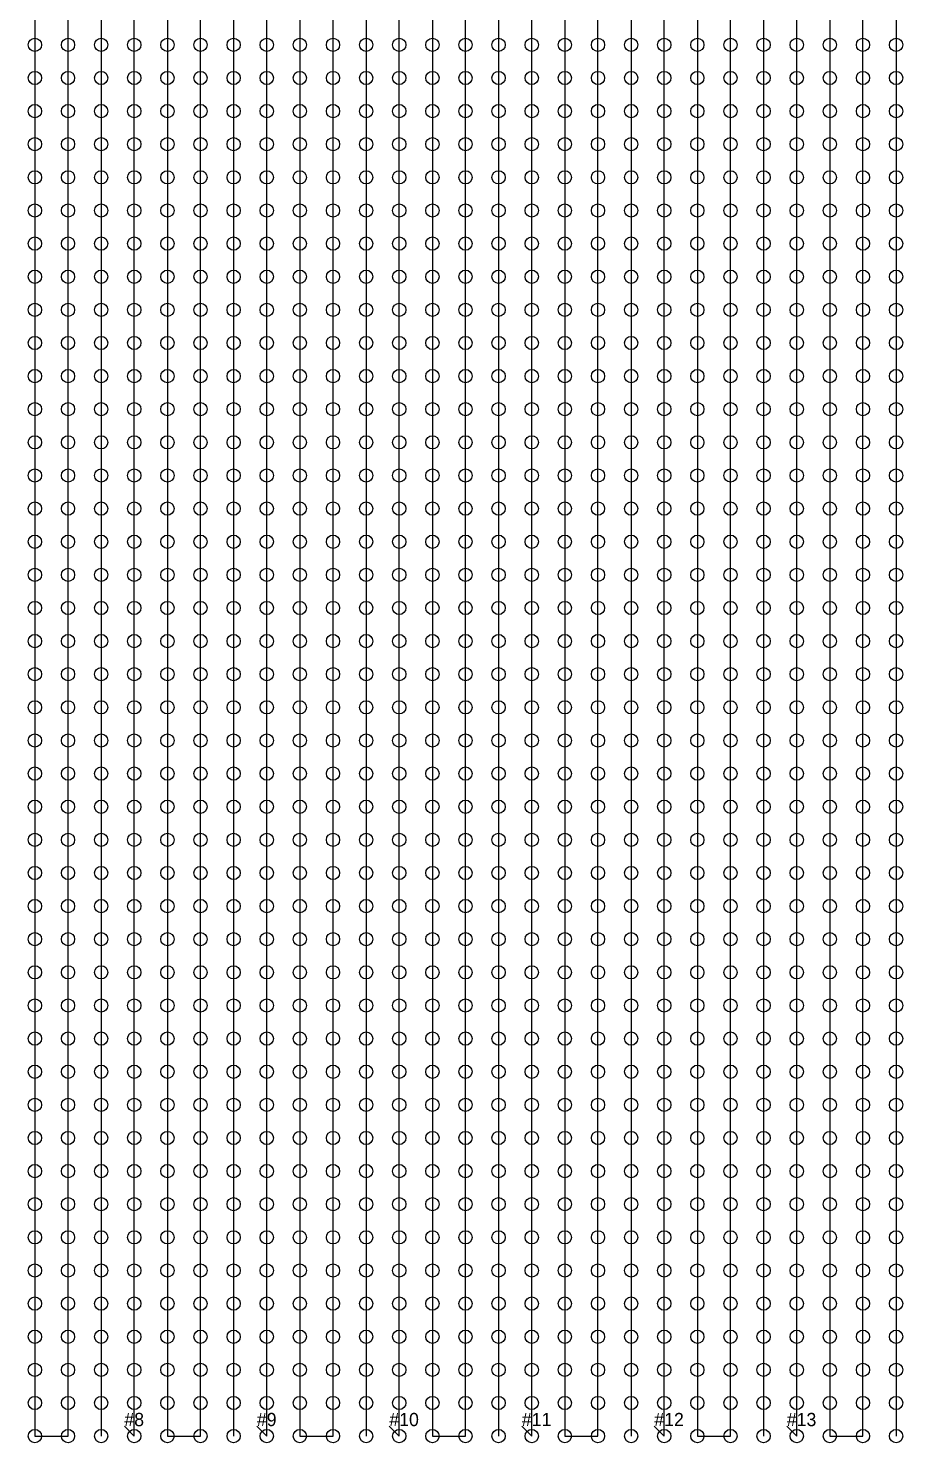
# Model space of a CAD drawing. Extents: x 974 to 1025, y 916 to 1085.
# Drawn here: x 998.8 to 1025.2, y 915.8 to 958.5 of the extents above; entities that cross this region are included whole.
import ezdxf

# ---------------------------------------------------------------- set-up
doc = ezdxf.new("R2010")
doc.units = 0
doc.layers.get('0').update_dxf_attribs({"color": 22, "linetype": 'CONTINUOUS'})

msp = doc.modelspace()

# ---------------------------------------------------------------- linework, layer by layer
for p, q in [((999, 959), (999, 958)), ((1000, 958), (1000, 959)), ((1001, 959), (1001, 958)), ((1002, 958), (1002, 959)), ((1003, 959), (1003, 958)), ((1004, 958), (1004, 959)), ((1005, 959), (1005, 958)), ((1006, 958), (1006, 959)), ((1007, 959), (1007, 958)), ((1008, 958), (1008, 959)), ((1009, 959), (1009, 958)), ((1010, 958), (1010, 959)), ((1011, 959), (1011, 958)), ((1012, 958), (1012, 959)), ((1013, 959), (1013, 958)), ((1014, 958), (1014, 959)), ((1015, 959), (1015, 958)), ((1016, 958), (1016, 959)), ((1017, 959), (1017, 958)), ((1018, 958), (1018, 959)), ((1019, 959), (1019, 958)), ((1020, 958), (1020, 959)), ((1021, 959), (1021, 958)), ((1022, 958), (1022, 959)), ((1023, 959), (1023, 958)), ((1024, 958), (1024, 959)), ((1025, 959), (1025, 958)), ((999, 958), (999, 957)), ((1000, 957), (1000, 958)), ((1001, 958), (1001, 957)), ((1002, 957), (1002, 958)), ((1003, 958), (1003, 957)), ((1004, 957), (1004, 958)), ((1005, 958), (1005, 957)), ((1006, 957), (1006, 958)), ((1007, 958), (1007, 957)), ((1008, 957), (1008, 958)), ((1009, 958), (1009, 957)), ((1010, 957), (1010, 958)), ((1011, 958), (1011, 957)), ((1012, 957), (1012, 958)), ((1013, 958), (1013, 957)), ((1014, 957), (1014, 958)), ((1015, 958), (1015, 957)), ((1016, 957), (1016, 958)), ((1017, 958), (1017, 957)), ((1018, 957), (1018, 958)), ((1019, 958), (1019, 957)), ((1020, 957), (1020, 958)), ((1021, 958), (1021, 957)), ((1022, 957), (1022, 958)), ((1023, 958), (1023, 957)), ((1024, 957), (1024, 958)), ((1025, 958), (1025, 957)), ((999, 957), (999, 956)), ((1000, 956), (1000, 957)), ((1001, 957), (1001, 956)), ((1002, 956), (1002, 957)), ((1003, 957), (1003, 956)), ((1004, 956), (1004, 957)), ((1005, 957), (1005, 956)), ((1006, 956), (1006, 957)), ((1007, 957), (1007, 956)), ((1008, 956), (1008, 957)), ((1009, 957), (1009, 956)), ((1010, 956), (1010, 957)), ((1011, 957), (1011, 956)), ((1012, 956), (1012, 957)), ((1013, 957), (1013, 956)), ((1014, 956), (1014, 957)), ((1015, 957), (1015, 956)), ((1016, 956), (1016, 957)), ((1017, 957), (1017, 956)), ((1018, 956), (1018, 957)), ((1019, 957), (1019, 956)), ((1020, 956), (1020, 957)), ((1021, 957), (1021, 956)), ((1022, 956), (1022, 957)), ((1023, 957), (1023, 956)), ((1024, 956), (1024, 957)), ((1025, 957), (1025, 956)), ((999, 956), (999, 955)), ((1000, 955), (1000, 956)), ((1001, 956), (1001, 955)), ((1002, 955), (1002, 956)), ((1003, 956), (1003, 955)), ((1004, 955), (1004, 956)), ((1005, 956), (1005, 955)), ((1006, 955), (1006, 956)), ((1007, 956), (1007, 955)), ((1008, 955), (1008, 956)), ((1009, 956), (1009, 955)), ((1010, 955), (1010, 956)), ((1011, 956), (1011, 955)), ((1012, 955), (1012, 956)), ((1013, 956), (1013, 955)), ((1014, 955), (1014, 956)), ((1015, 956), (1015, 955)), ((1016, 955), (1016, 956)), ((1017, 956), (1017, 955)), ((1018, 955), (1018, 956)), ((1019, 956), (1019, 955)), ((1020, 955), (1020, 956)), ((1021, 956), (1021, 955)), ((1022, 955), (1022, 956)), ((1023, 956), (1023, 955)), ((1024, 955), (1024, 956)), ((1025, 956), (1025, 955)), ((999, 955), (999, 954)), ((1000, 954), (1000, 955)), ((1001, 955), (1001, 954)), ((1002, 954), (1002, 955)), ((1003, 955), (1003, 954)), ((1004, 954), (1004, 955)), ((1005, 955), (1005, 954)), ((1006, 954), (1006, 955)), ((1007, 955), (1007, 954)), ((1008, 954), (1008, 955)), ((1009, 955), (1009, 954)), ((1010, 954), (1010, 955)), ((1011, 955), (1011, 954)), ((1012, 954), (1012, 955)), ((1013, 955), (1013, 954)), ((1014, 954), (1014, 955)), ((1015, 955), (1015, 954)), ((1016, 954), (1016, 955)), ((1017, 955), (1017, 954)), ((1018, 954), (1018, 955)), ((1019, 955), (1019, 954)), ((1020, 954), (1020, 955)), ((1021, 955), (1021, 954)), ((1022, 954), (1022, 955)), ((1023, 955), (1023, 954)), ((1024, 954), (1024, 955)), ((1025, 955), (1025, 954)), ((999, 954), (999, 953)), ((1000, 953), (1000, 954)), ((1001, 954), (1001, 953)), ((1002, 953), (1002, 954)), ((1003, 954), (1003, 953)), ((1004, 953), (1004, 954)), ((1005, 954), (1005, 953)), ((1006, 953), (1006, 954)), ((1007, 954), (1007, 953)), ((1008, 953), (1008, 954)), ((1009, 954), (1009, 953)), ((1010, 953), (1010, 954)), ((1011, 954), (1011, 953)), ((1012, 953), (1012, 954)), ((1013, 954), (1013, 953)), ((1014, 953), (1014, 954)), ((1015, 954), (1015, 953)), ((1016, 953), (1016, 954)), ((1017, 954), (1017, 953)), ((1018, 953), (1018, 954)), ((1019, 954), (1019, 953)), ((1020, 953), (1020, 954)), ((1021, 954), (1021, 953)), ((1022, 953), (1022, 954)), ((1023, 954), (1023, 953)), ((1024, 953), (1024, 954)), ((1025, 954), (1025, 953)), ((999, 953), (999, 952)), ((1000, 952), (1000, 953)), ((1001, 953), (1001, 952)), ((1002, 952), (1002, 953)), ((1003, 953), (1003, 952)), ((1004, 952), (1004, 953)), ((1005, 953), (1005, 952)), ((1006, 952), (1006, 953)), ((1007, 953), (1007, 952)), ((1008, 952), (1008, 953)), ((1009, 953), (1009, 952)), ((1010, 952), (1010, 953)), ((1011, 953), (1011, 952)), ((1012, 952), (1012, 953)), ((1013, 953), (1013, 952)), ((1014, 952), (1014, 953)), ((1015, 953), (1015, 952)), ((1016, 952), (1016, 953)), ((1017, 953), (1017, 952)), ((1018, 952), (1018, 953)), ((1019, 953), (1019, 952)), ((1020, 952), (1020, 953)), ((1021, 953), (1021, 952)), ((1022, 952), (1022, 953)), ((1023, 953), (1023, 952)), ((1024, 952), (1024, 953)), ((1025, 953), (1025, 952)), ((999, 952), (999, 951)), ((1000, 951), (1000, 952)), ((1001, 952), (1001, 951)), ((1002, 951), (1002, 952)), ((1003, 952), (1003, 951)), ((1004, 951), (1004, 952)), ((1005, 952), (1005, 951)), ((1006, 951), (1006, 952)), ((1007, 952), (1007, 951)), ((1008, 951), (1008, 952)), ((1009, 952), (1009, 951)), ((1010, 951), (1010, 952)), ((1011, 952), (1011, 951)), ((1012, 951), (1012, 952)), ((1013, 952), (1013, 951)), ((1014, 951), (1014, 952)), ((1015, 952), (1015, 951)), ((1016, 951), (1016, 952)), ((1017, 952), (1017, 951)), ((1018, 951), (1018, 952)), ((1019, 952), (1019, 951)), ((1020, 951), (1020, 952)), ((1021, 952), (1021, 951)), ((1022, 951), (1022, 952)), ((1023, 952), (1023, 951)), ((1024, 951), (1024, 952)), ((1025, 952), (1025, 951)), ((999, 951), (999, 950)), ((1000, 950), (1000, 951)), ((1001, 951), (1001, 950)), ((1002, 950), (1002, 951)), ((1003, 951), (1003, 950)), ((1004, 950), (1004, 951)), ((1005, 951), (1005, 950)), ((1006, 950), (1006, 951)), ((1007, 951), (1007, 950)), ((1008, 950), (1008, 951)), ((1009, 951), (1009, 950)), ((1010, 950), (1010, 951)), ((1011, 951), (1011, 950)), ((1012, 950), (1012, 951)), ((1013, 951), (1013, 950)), ((1014, 950), (1014, 951)), ((1015, 951), (1015, 950)), ((1016, 950), (1016, 951)), ((1017, 951), (1017, 950)), ((1018, 950), (1018, 951)), ((1019, 951), (1019, 950)), ((1020, 950), (1020, 951)), ((1021, 951), (1021, 950)), ((1022, 950), (1022, 951)), ((1023, 951), (1023, 950)), ((1024, 950), (1024, 951)), ((1025, 951), (1025, 950)), ((999, 950), (999, 949)), ((1000, 949), (1000, 950)), ((1001, 950), (1001, 949)), ((1002, 949), (1002, 950)), ((1003, 950), (1003, 949)), ((1004, 949), (1004, 950)), ((1005, 950), (1005, 949)), ((1006, 949), (1006, 950)), ((1007, 950), (1007, 949)), ((1008, 949), (1008, 950)), ((1009, 950), (1009, 949)), ((1010, 949), (1010, 950)), ((1011, 950), (1011, 949)), ((1012, 949), (1012, 950)), ((1013, 950), (1013, 949)), ((1014, 949), (1014, 950)), ((1015, 950), (1015, 949)), ((1016, 949), (1016, 950)), ((1017, 950), (1017, 949)), ((1018, 949), (1018, 950)), ((1019, 950), (1019, 949)), ((1020, 949), (1020, 950)), ((1021, 950), (1021, 949)), ((1022, 949), (1022, 950)), ((1023, 950), (1023, 949)), ((1024, 949), (1024, 950)), ((1025, 950), (1025, 949)), ((999, 949), (999, 948)), ((1000, 948), (1000, 949)), ((1001, 949), (1001, 948)), ((1002, 948), (1002, 949)), ((1003, 949), (1003, 948)), ((1004, 948), (1004, 949)), ((1005, 949), (1005, 948)), ((1006, 948), (1006, 949)), ((1007, 949), (1007, 948)), ((1008, 948), (1008, 949)), ((1009, 949), (1009, 948)), ((1010, 948), (1010, 949)), ((1011, 949), (1011, 948)), ((1012, 948), (1012, 949)), ((1013, 949), (1013, 948)), ((1014, 948), (1014, 949)), ((1015, 949), (1015, 948)), ((1016, 948), (1016, 949)), ((1017, 949), (1017, 948)), ((1018, 948), (1018, 949)), ((1019, 949), (1019, 948)), ((1020, 948), (1020, 949)), ((1021, 949), (1021, 948)), ((1022, 948), (1022, 949)), ((1023, 949), (1023, 948)), ((1024, 948), (1024, 949)), ((1025, 949), (1025, 948)), ((999, 948), (999, 947)), ((1000, 947), (1000, 948)), ((1001, 948), (1001, 947)), ((1002, 947), (1002, 948)), ((1003, 948), (1003, 947)), ((1004, 947), (1004, 948)), ((1005, 948), (1005, 947)), ((1006, 947), (1006, 948)), ((1007, 948), (1007, 947)), ((1008, 947), (1008, 948)), ((1009, 948), (1009, 947)), ((1010, 947), (1010, 948)), ((1011, 948), (1011, 947)), ((1012, 947), (1012, 948)), ((1013, 948), (1013, 947)), ((1014, 947), (1014, 948)), ((1015, 948), (1015, 947)), ((1016, 947), (1016, 948)), ((1017, 948), (1017, 947)), ((1018, 947), (1018, 948)), ((1019, 948), (1019, 947)), ((1020, 947), (1020, 948)), ((1021, 948), (1021, 947)), ((1022, 947), (1022, 948)), ((1023, 948), (1023, 947)), ((1024, 947), (1024, 948)), ((1025, 948), (1025, 947)), ((999, 947), (999, 946)), ((1000, 946), (1000, 947)), ((1001, 947), (1001, 946)), ((1002, 946), (1002, 947)), ((1003, 947), (1003, 946)), ((1004, 946), (1004, 947)), ((1005, 947), (1005, 946)), ((1006, 946), (1006, 947)), ((1007, 947), (1007, 946)), ((1008, 946), (1008, 947)), ((1009, 947), (1009, 946)), ((1010, 946), (1010, 947)), ((1011, 947), (1011, 946)), ((1012, 946), (1012, 947)), ((1013, 947), (1013, 946)), ((1014, 946), (1014, 947)), ((1015, 947), (1015, 946)), ((1016, 946), (1016, 947)), ((1017, 947), (1017, 946)), ((1018, 946), (1018, 947)), ((1019, 947), (1019, 946)), ((1020, 946), (1020, 947)), ((1021, 947), (1021, 946)), ((1022, 946), (1022, 947)), ((1023, 947), (1023, 946)), ((1024, 946), (1024, 947)), ((1025, 947), (1025, 946)), ((999, 946), (999, 945)), ((1000, 945), (1000, 946)), ((1001, 946), (1001, 945)), ((1002, 945), (1002, 946)), ((1003, 946), (1003, 945)), ((1004, 945), (1004, 946)), ((1005, 946), (1005, 945)), ((1006, 945), (1006, 946)), ((1007, 946), (1007, 945)), ((1008, 945), (1008, 946)), ((1009, 946), (1009, 945)), ((1010, 945), (1010, 946)), ((1011, 946), (1011, 945)), ((1012, 945), (1012, 946)), ((1013, 946), (1013, 945)), ((1014, 945), (1014, 946)), ((1015, 946), (1015, 945)), ((1016, 945), (1016, 946)), ((1017, 946), (1017, 945)), ((1018, 945), (1018, 946)), ((1019, 946), (1019, 945)), ((1020, 945), (1020, 946)), ((1021, 946), (1021, 945)), ((1022, 945), (1022, 946)), ((1023, 946), (1023, 945)), ((1024, 945), (1024, 946)), ((1025, 946), (1025, 945)), ((999, 945), (999, 944)), ((1000, 944), (1000, 945)), ((1001, 945), (1001, 944)), ((1002, 944), (1002, 945)), ((1003, 945), (1003, 944)), ((1004, 944), (1004, 945)), ((1005, 945), (1005, 944)), ((1006, 944), (1006, 945)), ((1007, 945), (1007, 944)), ((1008, 944), (1008, 945)), ((1009, 945), (1009, 944)), ((1010, 944), (1010, 945)), ((1011, 945), (1011, 944)), ((1012, 944), (1012, 945)), ((1013, 945), (1013, 944)), ((1014, 944), (1014, 945)), ((1015, 945), (1015, 944)), ((1016, 944), (1016, 945)), ((1017, 945), (1017, 944)), ((1018, 944), (1018, 945)), ((1019, 945), (1019, 944)), ((1020, 944), (1020, 945)), ((1021, 945), (1021, 944)), ((1022, 944), (1022, 945)), ((1023, 945), (1023, 944)), ((1024, 944), (1024, 945)), ((1025, 945), (1025, 944)), ((999, 944), (999, 943)), ((1000, 943), (1000, 944)), ((1001, 944), (1001, 943)), ((1002, 943), (1002, 944)), ((1003, 944), (1003, 943)), ((1004, 943), (1004, 944)), ((1005, 944), (1005, 943)), ((1006, 943), (1006, 944)), ((1007, 944), (1007, 943)), ((1008, 943), (1008, 944)), ((1009, 944), (1009, 943)), ((1010, 943), (1010, 944)), ((1011, 944), (1011, 943)), ((1012, 943), (1012, 944)), ((1013, 944), (1013, 943)), ((1014, 943), (1014, 944)), ((1015, 944), (1015, 943)), ((1016, 943), (1016, 944)), ((1017, 944), (1017, 943)), ((1018, 943), (1018, 944)), ((1019, 944), (1019, 943)), ((1020, 943), (1020, 944)), ((1021, 944), (1021, 943)), ((1022, 943), (1022, 944)), ((1023, 944), (1023, 943)), ((1024, 943), (1024, 944)), ((1025, 944), (1025, 943)), ((999, 943), (999, 942)), ((1000, 942), (1000, 943)), ((1001, 943), (1001, 942)), ((1002, 942), (1002, 943)), ((1003, 943), (1003, 942)), ((1004, 942), (1004, 943)), ((1005, 943), (1005, 942)), ((1006, 942), (1006, 943)), ((1007, 943), (1007, 942)), ((1008, 942), (1008, 943)), ((1009, 943), (1009, 942)), ((1010, 942), (1010, 943)), ((1011, 943), (1011, 942)), ((1012, 942), (1012, 943)), ((1013, 943), (1013, 942)), ((1014, 942), (1014, 943)), ((1015, 943), (1015, 942)), ((1016, 942), (1016, 943)), ((1017, 943), (1017, 942)), ((1018, 942), (1018, 943)), ((1019, 943), (1019, 942)), ((1020, 942), (1020, 943)), ((1021, 943), (1021, 942)), ((1022, 942), (1022, 943)), ((1023, 943), (1023, 942)), ((1024, 942), (1024, 943)), ((1025, 943), (1025, 942)), ((999, 942), (999, 941)), ((1000, 941), (1000, 942)), ((1001, 942), (1001, 941)), ((1002, 941), (1002, 942)), ((1003, 942), (1003, 941)), ((1004, 941), (1004, 942)), ((1005, 942), (1005, 941)), ((1006, 941), (1006, 942)), ((1007, 942), (1007, 941)), ((1008, 941), (1008, 942)), ((1009, 942), (1009, 941)), ((1010, 941), (1010, 942)), ((1011, 942), (1011, 941)), ((1012, 941), (1012, 942)), ((1013, 942), (1013, 941)), ((1014, 941), (1014, 942)), ((1015, 942), (1015, 941)), ((1016, 941), (1016, 942)), ((1017, 942), (1017, 941)), ((1018, 941), (1018, 942)), ((1019, 942), (1019, 941)), ((1020, 941), (1020, 942)), ((1021, 942), (1021, 941)), ((1022, 941), (1022, 942)), ((1023, 942), (1023, 941)), ((1024, 941), (1024, 942)), ((1025, 942), (1025, 941)), ((999, 941), (999, 940)), ((1000, 940), (1000, 941)), ((1001, 941), (1001, 940)), ((1002, 940), (1002, 941)), ((1003, 941), (1003, 940)), ((1004, 940), (1004, 941)), ((1005, 941), (1005, 940)), ((1006, 940), (1006, 941)), ((1007, 941), (1007, 940)), ((1008, 940), (1008, 941)), ((1009, 941), (1009, 940)), ((1010, 940), (1010, 941)), ((1011, 941), (1011, 940)), ((1012, 940), (1012, 941)), ((1013, 941), (1013, 940)), ((1014, 940), (1014, 941)), ((1015, 941), (1015, 940)), ((1016, 940), (1016, 941)), ((1017, 941), (1017, 940)), ((1018, 940), (1018, 941)), ((1019, 941), (1019, 940)), ((1020, 940), (1020, 941)), ((1021, 941), (1021, 940)), ((1022, 940), (1022, 941)), ((1023, 941), (1023, 940)), ((1024, 940), (1024, 941)), ((1025, 941), (1025, 940)), ((999, 940), (999, 939)), ((1000, 939), (1000, 940)), ((1001, 940), (1001, 939)), ((1002, 939), (1002, 940)), ((1003, 940), (1003, 939)), ((1004, 939), (1004, 940)), ((1005, 940), (1005, 939)), ((1006, 939), (1006, 940)), ((1007, 940), (1007, 939)), ((1008, 939), (1008, 940)), ((1009, 940), (1009, 939)), ((1010, 939), (1010, 940)), ((1011, 940), (1011, 939)), ((1012, 939), (1012, 940)), ((1013, 940), (1013, 939)), ((1014, 939), (1014, 940)), ((1015, 940), (1015, 939)), ((1016, 939), (1016, 940)), ((1017, 940), (1017, 939)), ((1018, 939), (1018, 940)), ((1019, 940), (1019, 939)), ((1020, 939), (1020, 940)), ((1021, 940), (1021, 939)), ((1022, 939), (1022, 940)), ((1023, 940), (1023, 939)), ((1024, 939), (1024, 940)), ((1025, 940), (1025, 939)), ((999, 939), (999, 938)), ((1000, 938), (1000, 939)), ((1001, 939), (1001, 938)), ((1002, 938), (1002, 939)), ((1003, 939), (1003, 938)), ((1004, 938), (1004, 939)), ((1005, 939), (1005, 938)), ((1006, 938), (1006, 939)), ((1007, 939), (1007, 938)), ((1008, 938), (1008, 939)), ((1009, 939), (1009, 938)), ((1010, 938), (1010, 939)), ((1011, 939), (1011, 938)), ((1012, 938), (1012, 939)), ((1013, 939), (1013, 938)), ((1014, 938), (1014, 939)), ((1015, 939), (1015, 938)), ((1016, 938), (1016, 939)), ((1017, 939), (1017, 938)), ((1018, 938), (1018, 939)), ((1019, 939), (1019, 938)), ((1020, 938), (1020, 939)), ((1021, 939), (1021, 938)), ((1022, 938), (1022, 939)), ((1023, 939), (1023, 938)), ((1024, 938), (1024, 939)), ((1025, 939), (1025, 938)), ((999, 938), (999, 937)), ((1000, 937), (1000, 938)), ((1001, 938), (1001, 937)), ((1002, 937), (1002, 938)), ((1003, 938), (1003, 937)), ((1004, 937), (1004, 938)), ((1005, 938), (1005, 937)), ((1006, 937), (1006, 938)), ((1007, 938), (1007, 937)), ((1008, 937), (1008, 938)), ((1009, 938), (1009, 937)), ((1010, 937), (1010, 938)), ((1011, 938), (1011, 937)), ((1012, 937), (1012, 938)), ((1013, 938), (1013, 937)), ((1014, 937), (1014, 938)), ((1015, 938), (1015, 937)), ((1016, 937), (1016, 938)), ((1017, 938), (1017, 937)), ((1018, 937), (1018, 938)), ((1019, 938), (1019, 937)), ((1020, 937), (1020, 938)), ((1021, 938), (1021, 937)), ((1022, 937), (1022, 938)), ((1023, 938), (1023, 937)), ((1024, 937), (1024, 938)), ((1025, 938), (1025, 937)), ((999, 937), (999, 936)), ((1000, 936), (1000, 937)), ((1001, 937), (1001, 936)), ((1002, 936), (1002, 937)), ((1003, 937), (1003, 936)), ((1004, 936), (1004, 937)), ((1005, 937), (1005, 936)), ((1006, 936), (1006, 937)), ((1007, 937), (1007, 936)), ((1008, 936), (1008, 937)), ((1009, 937), (1009, 936)), ((1010, 936), (1010, 937)), ((1011, 937), (1011, 936)), ((1012, 936), (1012, 937)), ((1013, 937), (1013, 936)), ((1014, 936), (1014, 937)), ((1015, 937), (1015, 936)), ((1016, 936), (1016, 937)), ((1017, 937), (1017, 936)), ((1018, 936), (1018, 937)), ((1019, 937), (1019, 936)), ((1020, 936), (1020, 937)), ((1021, 937), (1021, 936)), ((1022, 936), (1022, 937)), ((1023, 937), (1023, 936)), ((1024, 936), (1024, 937)), ((1025, 937), (1025, 936)), ((999, 936), (999, 935)), ((1000, 935), (1000, 936)), ((1001, 936), (1001, 935)), ((1002, 935), (1002, 936)), ((1003, 936), (1003, 935)), ((1004, 935), (1004, 936)), ((1005, 936), (1005, 935)), ((1006, 935), (1006, 936)), ((1007, 936), (1007, 935)), ((1008, 935), (1008, 936)), ((1009, 936), (1009, 935)), ((1010, 935), (1010, 936)), ((1011, 936), (1011, 935)), ((1012, 935), (1012, 936)), ((1013, 936), (1013, 935)), ((1014, 935), (1014, 936)), ((1015, 936), (1015, 935)), ((1016, 935), (1016, 936)), ((1017, 936), (1017, 935)), ((1018, 935), (1018, 936)), ((1019, 936), (1019, 935)), ((1020, 935), (1020, 936)), ((1021, 936), (1021, 935)), ((1022, 935), (1022, 936)), ((1023, 936), (1023, 935)), ((1024, 935), (1024, 936)), ((1025, 936), (1025, 935)), ((999, 935), (999, 934)), ((1000, 934), (1000, 935)), ((1001, 935), (1001, 934)), ((1002, 934), (1002, 935)), ((1003, 935), (1003, 934)), ((1004, 934), (1004, 935)), ((1005, 935), (1005, 934)), ((1006, 934), (1006, 935)), ((1007, 935), (1007, 934)), ((1008, 934), (1008, 935)), ((1009, 935), (1009, 934)), ((1010, 934), (1010, 935)), ((1011, 935), (1011, 934)), ((1012, 934), (1012, 935)), ((1013, 935), (1013, 934)), ((1014, 934), (1014, 935)), ((1015, 935), (1015, 934)), ((1016, 934), (1016, 935)), ((1017, 935), (1017, 934)), ((1018, 934), (1018, 935)), ((1019, 935), (1019, 934)), ((1020, 934), (1020, 935)), ((1021, 935), (1021, 934)), ((1022, 934), (1022, 935)), ((1023, 935), (1023, 934)), ((1024, 934), (1024, 935)), ((1025, 935), (1025, 934)), ((999, 934), (999, 933)), ((1000, 933), (1000, 934)), ((1001, 934), (1001, 933)), ((1002, 933), (1002, 934)), ((1003, 934), (1003, 933)), ((1004, 933), (1004, 934)), ((1005, 934), (1005, 933)), ((1006, 933), (1006, 934)), ((1007, 934), (1007, 933)), ((1008, 933), (1008, 934)), ((1009, 934), (1009, 933)), ((1010, 933), (1010, 934)), ((1011, 934), (1011, 933)), ((1012, 933), (1012, 934)), ((1013, 934), (1013, 933)), ((1014, 933), (1014, 934)), ((1015, 934), (1015, 933)), ((1016, 933), (1016, 934)), ((1017, 934), (1017, 933)), ((1018, 933), (1018, 934)), ((1019, 934), (1019, 933)), ((1020, 933), (1020, 934)), ((1021, 934), (1021, 933)), ((1022, 933), (1022, 934)), ((1023, 934), (1023, 933)), ((1024, 933), (1024, 934)), ((1025, 934), (1025, 933)), ((999, 933), (999, 932)), ((1000, 932), (1000, 933)), ((1001, 933), (1001, 932)), ((1002, 932), (1002, 933)), ((1003, 933), (1003, 932)), ((1004, 932), (1004, 933)), ((1005, 933), (1005, 932)), ((1006, 932), (1006, 933)), ((1007, 933), (1007, 932)), ((1008, 932), (1008, 933)), ((1009, 933), (1009, 932)), ((1010, 932), (1010, 933)), ((1011, 933), (1011, 932)), ((1012, 932), (1012, 933)), ((1013, 933), (1013, 932)), ((1014, 932), (1014, 933)), ((1015, 933), (1015, 932)), ((1016, 932), (1016, 933)), ((1017, 933), (1017, 932)), ((1018, 932), (1018, 933)), ((1019, 933), (1019, 932)), ((1020, 932), (1020, 933)), ((1021, 933), (1021, 932)), ((1022, 932), (1022, 933)), ((1023, 933), (1023, 932)), ((1024, 932), (1024, 933)), ((1025, 933), (1025, 932)), ((999, 932), (999, 931)), ((1000, 931), (1000, 932)), ((1001, 932), (1001, 931)), ((1002, 931), (1002, 932)), ((1003, 932), (1003, 931)), ((1004, 931), (1004, 932)), ((1005, 932), (1005, 931)), ((1006, 931), (1006, 932)), ((1007, 932), (1007, 931)), ((1008, 931), (1008, 932)), ((1009, 932), (1009, 931)), ((1010, 931), (1010, 932)), ((1011, 932), (1011, 931)), ((1012, 931), (1012, 932)), ((1013, 932), (1013, 931)), ((1014, 931), (1014, 932)), ((1015, 932), (1015, 931)), ((1016, 931), (1016, 932)), ((1017, 932), (1017, 931)), ((1018, 931), (1018, 932)), ((1019, 932), (1019, 931)), ((1020, 931), (1020, 932)), ((1021, 932), (1021, 931)), ((1022, 931), (1022, 932)), ((1023, 932), (1023, 931)), ((1024, 931), (1024, 932)), ((1025, 932), (1025, 931)), ((999, 931), (999, 930)), ((1000, 930), (1000, 931)), ((1001, 931), (1001, 930)), ((1002, 930), (1002, 931)), ((1003, 931), (1003, 930)), ((1004, 930), (1004, 931)), ((1005, 931), (1005, 930)), ((1006, 930), (1006, 931)), ((1007, 931), (1007, 930)), ((1008, 930), (1008, 931)), ((1009, 931), (1009, 930)), ((1010, 930), (1010, 931)), ((1011, 931), (1011, 930)), ((1012, 930), (1012, 931)), ((1013, 931), (1013, 930)), ((1014, 930), (1014, 931)), ((1015, 931), (1015, 930)), ((1016, 930), (1016, 931)), ((1017, 931), (1017, 930)), ((1018, 930), (1018, 931)), ((1019, 931), (1019, 930)), ((1020, 930), (1020, 931)), ((1021, 931), (1021, 930)), ((1022, 930), (1022, 931)), ((1023, 931), (1023, 930)), ((1024, 930), (1024, 931)), ((1025, 931), (1025, 930)), ((999, 930), (999, 929)), ((1000, 929), (1000, 930)), ((1001, 930), (1001, 929)), ((1002, 929), (1002, 930)), ((1003, 930), (1003, 929)), ((1004, 929), (1004, 930)), ((1005, 930), (1005, 929)), ((1006, 929), (1006, 930)), ((1007, 930), (1007, 929)), ((1008, 929), (1008, 930)), ((1009, 930), (1009, 929)), ((1010, 929), (1010, 930)), ((1011, 930), (1011, 929)), ((1012, 929), (1012, 930)), ((1013, 930), (1013, 929)), ((1014, 929), (1014, 930)), ((1015, 930), (1015, 929)), ((1016, 929), (1016, 930)), ((1017, 930), (1017, 929)), ((1018, 929), (1018, 930)), ((1019, 930), (1019, 929)), ((1020, 929), (1020, 930)), ((1021, 930), (1021, 929)), ((1022, 929), (1022, 930)), ((1023, 930), (1023, 929)), ((1024, 929), (1024, 930)), ((1025, 930), (1025, 929)), ((999, 929), (999, 928)), ((1000, 928), (1000, 929)), ((1001, 929), (1001, 928)), ((1002, 928), (1002, 929)), ((1003, 929), (1003, 928)), ((1004, 928), (1004, 929)), ((1005, 929), (1005, 928)), ((1006, 928), (1006, 929)), ((1007, 929), (1007, 928)), ((1008, 928), (1008, 929)), ((1009, 929), (1009, 928)), ((1010, 928), (1010, 929)), ((1011, 929), (1011, 928)), ((1012, 928), (1012, 929)), ((1013, 929), (1013, 928)), ((1014, 928), (1014, 929)), ((1015, 929), (1015, 928)), ((1016, 928), (1016, 929)), ((1017, 929), (1017, 928)), ((1018, 928), (1018, 929)), ((1019, 929), (1019, 928)), ((1020, 928), (1020, 929)), ((1021, 929), (1021, 928)), ((1022, 928), (1022, 929)), ((1023, 929), (1023, 928)), ((1024, 928), (1024, 929)), ((1025, 929), (1025, 928)), ((999, 928), (999, 927)), ((1000, 927), (1000, 928)), ((1001, 928), (1001, 927)), ((1002, 927), (1002, 928)), ((1003, 928), (1003, 927)), ((1004, 927), (1004, 928)), ((1005, 928), (1005, 927)), ((1006, 927), (1006, 928)), ((1007, 928), (1007, 927)), ((1008, 927), (1008, 928)), ((1009, 928), (1009, 927)), ((1010, 927), (1010, 928)), ((1011, 928), (1011, 927)), ((1012, 927), (1012, 928)), ((1013, 928), (1013, 927)), ((1014, 927), (1014, 928)), ((1015, 928), (1015, 927)), ((1016, 927), (1016, 928)), ((1017, 928), (1017, 927)), ((1018, 927), (1018, 928)), ((1019, 928), (1019, 927)), ((1020, 927), (1020, 928)), ((1021, 928), (1021, 927)), ((1022, 927), (1022, 928)), ((1023, 928), (1023, 927)), ((1024, 927), (1024, 928)), ((1025, 928), (1025, 927)), ((999, 927), (999, 926)), ((1000, 926), (1000, 927)), ((1001, 927), (1001, 926)), ((1002, 926), (1002, 927)), ((1003, 927), (1003, 926)), ((1004, 926), (1004, 927)), ((1005, 927), (1005, 926)), ((1006, 926), (1006, 927)), ((1007, 927), (1007, 926)), ((1008, 926), (1008, 927)), ((1009, 927), (1009, 926)), ((1010, 926), (1010, 927)), ((1011, 927), (1011, 926)), ((1012, 926), (1012, 927)), ((1013, 927), (1013, 926)), ((1014, 926), (1014, 927)), ((1015, 927), (1015, 926)), ((1016, 926), (1016, 927)), ((1017, 927), (1017, 926)), ((1018, 926), (1018, 927)), ((1019, 927), (1019, 926)), ((1020, 926), (1020, 927)), ((1021, 927), (1021, 926)), ((1022, 926), (1022, 927)), ((1023, 927), (1023, 926)), ((1024, 926), (1024, 927)), ((1025, 927), (1025, 926)), ((999, 926), (999, 925)), ((1000, 925), (1000, 926)), ((1001, 926), (1001, 925)), ((1002, 925), (1002, 926)), ((1003, 926), (1003, 925)), ((1004, 925), (1004, 926)), ((1005, 926), (1005, 925)), ((1006, 925), (1006, 926)), ((1007, 926), (1007, 925)), ((1008, 925), (1008, 926)), ((1009, 926), (1009, 925)), ((1010, 925), (1010, 926)), ((1011, 926), (1011, 925)), ((1012, 925), (1012, 926)), ((1013, 926), (1013, 925)), ((1014, 925), (1014, 926)), ((1015, 926), (1015, 925)), ((1016, 925), (1016, 926)), ((1017, 926), (1017, 925)), ((1018, 925), (1018, 926)), ((1019, 926), (1019, 925)), ((1020, 925), (1020, 926)), ((1021, 926), (1021, 925)), ((1022, 925), (1022, 926)), ((1023, 926), (1023, 925)), ((1024, 925), (1024, 926)), ((1025, 926), (1025, 925)), ((999, 925), (999, 924)), ((1000, 924), (1000, 925)), ((1001, 925), (1001, 924)), ((1002, 924), (1002, 925)), ((1003, 925), (1003, 924)), ((1004, 924), (1004, 925)), ((1005, 925), (1005, 924)), ((1006, 924), (1006, 925)), ((1007, 925), (1007, 924)), ((1008, 924), (1008, 925)), ((1009, 925), (1009, 924)), ((1010, 924), (1010, 925)), ((1011, 925), (1011, 924)), ((1012, 924), (1012, 925)), ((1013, 925), (1013, 924)), ((1014, 924), (1014, 925)), ((1015, 925), (1015, 924)), ((1016, 924), (1016, 925)), ((1017, 925), (1017, 924)), ((1018, 924), (1018, 925)), ((1019, 925), (1019, 924)), ((1020, 924), (1020, 925)), ((1021, 925), (1021, 924)), ((1022, 924), (1022, 925)), ((1023, 925), (1023, 924)), ((1024, 924), (1024, 925)), ((1025, 925), (1025, 924)), ((999, 924), (999, 923)), ((1000, 923), (1000, 924)), ((1001, 924), (1001, 923)), ((1002, 923), (1002, 924)), ((1003, 924), (1003, 923)), ((1004, 923), (1004, 924)), ((1005, 924), (1005, 923)), ((1006, 923), (1006, 924)), ((1007, 924), (1007, 923)), ((1008, 923), (1008, 924)), ((1009, 924), (1009, 923)), ((1010, 923), (1010, 924)), ((1011, 924), (1011, 923)), ((1012, 923), (1012, 924)), ((1013, 924), (1013, 923)), ((1014, 923), (1014, 924)), ((1015, 924), (1015, 923)), ((1016, 923), (1016, 924)), ((1017, 924), (1017, 923)), ((1018, 923), (1018, 924)), ((1019, 924), (1019, 923)), ((1020, 923), (1020, 924)), ((1021, 924), (1021, 923)), ((1022, 923), (1022, 924)), ((1023, 924), (1023, 923)), ((1024, 923), (1024, 924)), ((1025, 924), (1025, 923)), ((999, 923), (999, 922)), ((1000, 922), (1000, 923)), ((1001, 923), (1001, 922)), ((1002, 922), (1002, 923)), ((1003, 923), (1003, 922)), ((1004, 922), (1004, 923)), ((1005, 923), (1005, 922)), ((1006, 922), (1006, 923)), ((1007, 923), (1007, 922)), ((1008, 922), (1008, 923)), ((1009, 923), (1009, 922)), ((1010, 922), (1010, 923)), ((1011, 923), (1011, 922)), ((1012, 922), (1012, 923)), ((1013, 923), (1013, 922)), ((1014, 922), (1014, 923)), ((1015, 923), (1015, 922)), ((1016, 922), (1016, 923)), ((1017, 923), (1017, 922)), ((1018, 922), (1018, 923)), ((1019, 923), (1019, 922)), ((1020, 922), (1020, 923)), ((1021, 923), (1021, 922)), ((1022, 922), (1022, 923)), ((1023, 923), (1023, 922)), ((1024, 922), (1024, 923)), ((1025, 923), (1025, 922)), ((999, 922), (999, 921)), ((1000, 921), (1000, 922)), ((1001, 922), (1001, 921)), ((1002, 921), (1002, 922)), ((1003, 922), (1003, 921)), ((1004, 921), (1004, 922)), ((1005, 922), (1005, 921)), ((1006, 921), (1006, 922)), ((1007, 922), (1007, 921)), ((1008, 921), (1008, 922)), ((1009, 922), (1009, 921)), ((1010, 921), (1010, 922)), ((1011, 922), (1011, 921)), ((1012, 921), (1012, 922)), ((1013, 922), (1013, 921)), ((1014, 921), (1014, 922)), ((1015, 922), (1015, 921)), ((1016, 921), (1016, 922)), ((1017, 922), (1017, 921)), ((1018, 921), (1018, 922)), ((1019, 922), (1019, 921)), ((1020, 921), (1020, 922)), ((1021, 922), (1021, 921)), ((1022, 921), (1022, 922)), ((1023, 922), (1023, 921)), ((1024, 921), (1024, 922)), ((1025, 922), (1025, 921)), ((999, 921), (999, 920)), ((1000, 920), (1000, 921)), ((1001, 921), (1001, 920)), ((1002, 920), (1002, 921)), ((1003, 921), (1003, 920)), ((1004, 920), (1004, 921)), ((1005, 921), (1005, 920)), ((1006, 920), (1006, 921)), ((1007, 921), (1007, 920)), ((1008, 920), (1008, 921)), ((1009, 921), (1009, 920)), ((1010, 920), (1010, 921)), ((1011, 921), (1011, 920)), ((1012, 920), (1012, 921)), ((1013, 921), (1013, 920)), ((1014, 920), (1014, 921)), ((1015, 921), (1015, 920)), ((1016, 920), (1016, 921)), ((1017, 921), (1017, 920)), ((1018, 920), (1018, 921)), ((1019, 921), (1019, 920)), ((1020, 920), (1020, 921)), ((1021, 921), (1021, 920)), ((1022, 920), (1022, 921)), ((1023, 921), (1023, 920)), ((1024, 920), (1024, 921)), ((1025, 921), (1025, 920)), ((999, 920), (999, 919)), ((1000, 919), (1000, 920)), ((1001, 920), (1001, 919)), ((1002, 919), (1002, 920)), ((1003, 920), (1003, 919)), ((1004, 919), (1004, 920)), ((1005, 920), (1005, 919)), ((1006, 919), (1006, 920)), ((1007, 920), (1007, 919)), ((1008, 919), (1008, 920)), ((1009, 920), (1009, 919)), ((1010, 919), (1010, 920)), ((1011, 920), (1011, 919)), ((1012, 919), (1012, 920)), ((1013, 920), (1013, 919)), ((1014, 919), (1014, 920)), ((1015, 920), (1015, 919)), ((1016, 919), (1016, 920)), ((1017, 920), (1017, 919)), ((1018, 919), (1018, 920)), ((1019, 920), (1019, 919)), ((1020, 919), (1020, 920)), ((1021, 920), (1021, 919)), ((1022, 919), (1022, 920)), ((1023, 920), (1023, 919)), ((1024, 919), (1024, 920)), ((1025, 920), (1025, 919)), ((999, 919), (999, 918)), ((1000, 918), (1000, 919)), ((1001, 919), (1001, 918)), ((1002, 918), (1002, 919)), ((1003, 919), (1003, 918)), ((1004, 918), (1004, 919)), ((1005, 919), (1005, 918)), ((1006, 918), (1006, 919)), ((1007, 919), (1007, 918)), ((1008, 918), (1008, 919)), ((1009, 919), (1009, 918)), ((1010, 918), (1010, 919)), ((1011, 919), (1011, 918)), ((1012, 918), (1012, 919)), ((1013, 919), (1013, 918)), ((1014, 918), (1014, 919)), ((1015, 919), (1015, 918)), ((1016, 918), (1016, 919)), ((1017, 919), (1017, 918)), ((1018, 918), (1018, 919)), ((1019, 919), (1019, 918)), ((1020, 918), (1020, 919)), ((1021, 919), (1021, 918)), ((1022, 918), (1022, 919)), ((1023, 919), (1023, 918)), ((1024, 918), (1024, 919)), ((1025, 919), (1025, 918)), ((999, 918), (999, 917)), ((1000, 917), (1000, 918)), ((1001, 918), (1001, 917)), ((1002, 917), (1002, 918)), ((1003, 918), (1003, 917)), ((1004, 917), (1004, 918)), ((1005, 918), (1005, 917)), ((1006, 917), (1006, 918)), ((1007, 918), (1007, 917)), ((1008, 917), (1008, 918)), ((1009, 918), (1009, 917)), ((1010, 917), (1010, 918)), ((1011, 918), (1011, 917)), ((1012, 917), (1012, 918)), ((1013, 918), (1013, 917)), ((1014, 917), (1014, 918)), ((1015, 918), (1015, 917)), ((1016, 917), (1016, 918)), ((1017, 918), (1017, 917)), ((1018, 917), (1018, 918)), ((1019, 918), (1019, 917)), ((1020, 917), (1020, 918)), ((1021, 918), (1021, 917)), ((1022, 917), (1022, 918)), ((1023, 918), (1023, 917)), ((1024, 917), (1024, 918)), ((1025, 918), (1025, 917)), ((999, 917), (999, 916)), ((1000, 916), (1000, 917)), ((1001, 917), (1001, 916)), ((1002, 916), (1002, 917)), ((1003, 917), (1003, 916)), ((1004, 916), (1004, 917)), ((1005, 917), (1005, 916)), ((1006, 916), (1006, 917)), ((1007, 917), (1007, 916)), ((1008, 916), (1008, 917)), ((1009, 917), (1009, 916)), ((1010, 916), (1010, 917)), ((1011, 917), (1011, 916)), ((1012, 916), (1012, 917)), ((1013, 917), (1013, 916)), ((1014, 916), (1014, 917)), ((1015, 917), (1015, 916)), ((1016, 916), (1016, 917)), ((1017, 917), (1017, 916)), ((1018, 916), (1018, 917)), ((1019, 917), (1019, 916)), ((1020, 916), (1020, 917)), ((1021, 917), (1021, 916)), ((1022, 916), (1022, 917)), ((1023, 917), (1023, 916)), ((1024, 916), (1024, 917)), ((1025, 917), (1025, 916)), ((999, 916), (1000, 916)), ((1001.7, 916.3), (1002, 916)), ((1003, 916), (1004, 916)), ((1005.7, 916.3), (1006, 916)), ((1007, 916), (1008, 916)), ((1009.7, 916.3), (1010, 916)), ((1011, 916), (1012, 916)), ((1013.7, 916.3), (1014, 916)), ((1015, 916), (1016, 916)), ((1017.7, 916.3), (1018, 916)), ((1019, 916), (1020, 916)), ((1021.7, 916.3), (1022, 916)), ((1023, 916), (1024, 916))]:
    msp.add_line(p, q)
for centre in [(999, 958), (1000, 958), (1001, 958), (1002, 958), (1003, 958), (1004, 958), (1005, 958), (1006, 958), (1007, 958), (1008, 958), (1009, 958), (1010, 958), (1011, 958), (1012, 958), (1013, 958), (1014, 958), (1015, 958), (1016, 958), (1017, 958), (1018, 958), (1019, 958), (1020, 958), (1021, 958), (1022, 958), (1023, 958), (1024, 958), (1025, 958), (999, 957), (1000, 957), (1001, 957), (1002, 957), (1003, 957), (1004, 957), (1005, 957), (1006, 957), (1007, 957), (1008, 957), (1009, 957), (1010, 957), (1011, 957), (1012, 957), (1013, 957), (1014, 957), (1015, 957), (1016, 957), (1017, 957), (1018, 957), (1019, 957), (1020, 957), (1021, 957), (1022, 957), (1023, 957), (1024, 957), (1025, 957), (999, 956), (1000, 956), (1001, 956), (1002, 956), (1003, 956), (1004, 956), (1005, 956), (1006, 956), (1007, 956), (1008, 956), (1009, 956), (1010, 956), (1011, 956), (1012, 956), (1013, 956), (1014, 956), (1015, 956), (1016, 956), (1017, 956), (1018, 956), (1019, 956), (1020, 956), (1021, 956), (1022, 956), (1023, 956), (1024, 956), (1025, 956), (999, 955), (1000, 955), (1001, 955), (1002, 955), (1003, 955), (1004, 955), (1005, 955), (1006, 955), (1007, 955), (1008, 955), (1009, 955), (1010, 955), (1011, 955), (1012, 955), (1013, 955), (1014, 955), (1015, 955), (1016, 955), (1017, 955), (1018, 955), (1019, 955), (1020, 955), (1021, 955), (1022, 955), (1023, 955), (1024, 955), (1025, 955), (999, 954), (1000, 954), (1001, 954), (1002, 954), (1003, 954), (1004, 954), (1005, 954), (1006, 954), (1007, 954), (1008, 954), (1009, 954), (1010, 954), (1011, 954), (1012, 954), (1013, 954), (1014, 954), (1015, 954), (1016, 954), (1017, 954), (1018, 954), (1019, 954), (1020, 954), (1021, 954), (1022, 954), (1023, 954), (1024, 954), (1025, 954), (999, 953), (1000, 953), (1001, 953), (1002, 953), (1003, 953), (1004, 953), (1005, 953), (1006, 953), (1007, 953), (1008, 953), (1009, 953), (1010, 953), (1011, 953), (1012, 953), (1013, 953), (1014, 953), (1015, 953), (1016, 953), (1017, 953), (1018, 953), (1019, 953), (1020, 953), (1021, 953), (1022, 953), (1023, 953), (1024, 953), (1025, 953), (999, 952), (1000, 952), (1001, 952), (1002, 952), (1003, 952), (1004, 952), (1005, 952), (1006, 952), (1007, 952), (1008, 952), (1009, 952), (1010, 952), (1011, 952), (1012, 952), (1013, 952), (1014, 952), (1015, 952), (1016, 952), (1017, 952), (1018, 952), (1019, 952), (1020, 952), (1021, 952), (1022, 952), (1023, 952), (1024, 952), (1025, 952), (999, 951), (1000, 951), (1001, 951), (1002, 951), (1003, 951), (1004, 951), (1005, 951), (1006, 951), (1007, 951), (1008, 951), (1009, 951), (1010, 951), (1011, 951), (1012, 951), (1013, 951), (1014, 951), (1015, 951), (1016, 951), (1017, 951), (1018, 951), (1019, 951), (1020, 951), (1021, 951), (1022, 951), (1023, 951), (1024, 951), (1025, 951), (999, 950), (1000, 950), (1001, 950), (1002, 950), (1003, 950), (1004, 950), (1005, 950), (1006, 950), (1007, 950), (1008, 950), (1009, 950), (1010, 950), (1011, 950), (1012, 950), (1013, 950), (1014, 950), (1015, 950), (1016, 950), (1017, 950), (1018, 950), (1019, 950), (1020, 950), (1021, 950), (1022, 950), (1023, 950), (1024, 950), (1025, 950), (999, 949), (1000, 949), (1001, 949), (1002, 949), (1003, 949), (1004, 949), (1005, 949), (1006, 949), (1007, 949), (1008, 949), (1009, 949), (1010, 949), (1011, 949), (1012, 949), (1013, 949), (1014, 949), (1015, 949), (1016, 949), (1017, 949), (1018, 949), (1019, 949), (1020, 949), (1021, 949), (1022, 949), (1023, 949), (1024, 949), (1025, 949), (999, 948), (1000, 948), (1001, 948), (1002, 948), (1003, 948), (1004, 948), (1005, 948), (1006, 948), (1007, 948), (1008, 948), (1009, 948), (1010, 948), (1011, 948), (1012, 948), (1013, 948), (1014, 948), (1015, 948), (1016, 948), (1017, 948), (1018, 948), (1019, 948), (1020, 948), (1021, 948), (1022, 948), (1023, 948), (1024, 948), (1025, 948), (999, 947), (1000, 947), (1001, 947), (1002, 947), (1003, 947), (1004, 947), (1005, 947), (1006, 947), (1007, 947), (1008, 947), (1009, 947), (1010, 947), (1011, 947), (1012, 947), (1013, 947), (1014, 947), (1015, 947), (1016, 947), (1017, 947), (1018, 947), (1019, 947), (1020, 947), (1021, 947), (1022, 947), (1023, 947), (1024, 947), (1025, 947), (999, 946), (1000, 946), (1001, 946), (1002, 946), (1003, 946), (1004, 946), (1005, 946), (1006, 946), (1007, 946), (1008, 946), (1009, 946), (1010, 946), (1011, 946), (1012, 946), (1013, 946), (1014, 946), (1015, 946), (1016, 946), (1017, 946), (1018, 946), (1019, 946), (1020, 946), (1021, 946), (1022, 946), (1023, 946), (1024, 946), (1025, 946), (999, 945), (1000, 945), (1001, 945), (1002, 945), (1003, 945), (1004, 945), (1005, 945), (1006, 945), (1007, 945), (1008, 945), (1009, 945), (1010, 945), (1011, 945), (1012, 945), (1013, 945), (1014, 945), (1015, 945), (1016, 945), (1017, 945), (1018, 945), (1019, 945), (1020, 945), (1021, 945), (1022, 945), (1023, 945), (1024, 945), (1025, 945), (999, 944), (1000, 944), (1001, 944), (1002, 944), (1003, 944), (1004, 944), (1005, 944), (1006, 944), (1007, 944), (1008, 944), (1009, 944), (1010, 944), (1011, 944), (1012, 944), (1013, 944), (1014, 944), (1015, 944), (1016, 944), (1017, 944), (1018, 944), (1019, 944), (1020, 944), (1021, 944), (1022, 944), (1023, 944), (1024, 944), (1025, 944), (999, 943), (1000, 943), (1001, 943), (1002, 943), (1003, 943), (1004, 943), (1005, 943), (1006, 943), (1007, 943), (1008, 943), (1009, 943), (1010, 943), (1011, 943), (1012, 943), (1013, 943), (1014, 943), (1015, 943), (1016, 943), (1017, 943), (1018, 943), (1019, 943), (1020, 943), (1021, 943), (1022, 943), (1023, 943), (1024, 943), (1025, 943), (999, 942), (1000, 942), (1001, 942), (1002, 942), (1003, 942), (1004, 942), (1005, 942), (1006, 942), (1007, 942), (1008, 942), (1009, 942), (1010, 942), (1011, 942), (1012, 942), (1013, 942), (1014, 942), (1015, 942), (1016, 942), (1017, 942), (1018, 942), (1019, 942), (1020, 942), (1021, 942), (1022, 942), (1023, 942), (1024, 942), (1025, 942), (999, 941), (1000, 941), (1001, 941), (1002, 941), (1003, 941), (1004, 941), (1005, 941), (1006, 941), (1007, 941), (1008, 941), (1009, 941), (1010, 941), (1011, 941), (1012, 941), (1013, 941), (1014, 941), (1015, 941), (1016, 941), (1017, 941), (1018, 941), (1019, 941), (1020, 941), (1021, 941), (1022, 941), (1023, 941), (1024, 941), (1025, 941), (999, 940), (1000, 940), (1001, 940), (1002, 940), (1003, 940), (1004, 940), (1005, 940), (1006, 940), (1007, 940), (1008, 940), (1009, 940), (1010, 940), (1011, 940), (1012, 940), (1013, 940), (1014, 940), (1015, 940), (1016, 940), (1017, 940), (1018, 940), (1019, 940), (1020, 940), (1021, 940), (1022, 940), (1023, 940), (1024, 940), (1025, 940), (999, 939), (1000, 939), (1001, 939), (1002, 939), (1003, 939), (1004, 939), (1005, 939), (1006, 939), (1007, 939), (1008, 939), (1009, 939), (1010, 939), (1011, 939), (1012, 939), (1013, 939), (1014, 939), (1015, 939), (1016, 939), (1017, 939), (1018, 939), (1019, 939), (1020, 939), (1021, 939), (1022, 939), (1023, 939), (1024, 939), (1025, 939), (999, 938), (1000, 938), (1001, 938), (1002, 938), (1003, 938), (1004, 938), (1005, 938), (1006, 938), (1007, 938), (1008, 938), (1009, 938), (1010, 938), (1011, 938), (1012, 938), (1013, 938), (1014, 938), (1015, 938), (1016, 938), (1017, 938), (1018, 938), (1019, 938), (1020, 938), (1021, 938), (1022, 938), (1023, 938), (1024, 938), (1025, 938), (999, 937), (1000, 937), (1001, 937), (1002, 937), (1003, 937), (1004, 937), (1005, 937), (1006, 937), (1007, 937), (1008, 937), (1009, 937), (1010, 937), (1011, 937), (1012, 937), (1013, 937), (1014, 937), (1015, 937), (1016, 937), (1017, 937), (1018, 937), (1019, 937), (1020, 937), (1021, 937), (1022, 937), (1023, 937), (1024, 937), (1025, 937), (999, 936), (1000, 936), (1001, 936), (1002, 936), (1003, 936), (1004, 936), (1005, 936), (1006, 936), (1007, 936), (1008, 936), (1009, 936), (1010, 936), (1011, 936), (1012, 936), (1013, 936), (1014, 936), (1015, 936), (1016, 936), (1017, 936), (1018, 936), (1019, 936), (1020, 936), (1021, 936), (1022, 936), (1023, 936), (1024, 936), (1025, 936), (999, 935), (1000, 935), (1001, 935), (1002, 935), (1003, 935), (1004, 935), (1005, 935), (1006, 935), (1007, 935), (1008, 935), (1009, 935), (1010, 935), (1011, 935), (1012, 935), (1013, 935), (1014, 935), (1015, 935), (1016, 935), (1017, 935), (1018, 935), (1019, 935), (1020, 935), (1021, 935), (1022, 935), (1023, 935), (1024, 935), (1025, 935), (999, 934), (1000, 934), (1001, 934), (1002, 934), (1003, 934), (1004, 934), (1005, 934), (1006, 934), (1007, 934), (1008, 934), (1009, 934), (1010, 934), (1011, 934), (1012, 934), (1013, 934), (1014, 934), (1015, 934), (1016, 934), (1017, 934), (1018, 934), (1019, 934), (1020, 934), (1021, 934), (1022, 934), (1023, 934), (1024, 934), (1025, 934), (999, 933), (1000, 933), (1001, 933), (1002, 933), (1003, 933), (1004, 933), (1005, 933), (1006, 933), (1007, 933), (1008, 933), (1009, 933), (1010, 933), (1011, 933), (1012, 933), (1013, 933), (1014, 933), (1015, 933), (1016, 933), (1017, 933), (1018, 933), (1019, 933), (1020, 933), (1021, 933), (1022, 933), (1023, 933), (1024, 933), (1025, 933), (999, 932), (1000, 932), (1001, 932), (1002, 932), (1003, 932), (1004, 932), (1005, 932), (1006, 932), (1007, 932), (1008, 932), (1009, 932), (1010, 932), (1011, 932), (1012, 932), (1013, 932), (1014, 932), (1015, 932), (1016, 932), (1017, 932), (1018, 932), (1019, 932), (1020, 932), (1021, 932), (1022, 932), (1023, 932), (1024, 932), (1025, 932), (999, 931), (1000, 931), (1001, 931), (1002, 931), (1003, 931), (1004, 931), (1005, 931), (1006, 931), (1007, 931), (1008, 931), (1009, 931), (1010, 931), (1011, 931), (1012, 931), (1013, 931), (1014, 931), (1015, 931), (1016, 931), (1017, 931), (1018, 931), (1019, 931), (1020, 931), (1021, 931), (1022, 931), (1023, 931), (1024, 931), (1025, 931), (999, 930), (1000, 930), (1001, 930), (1002, 930), (1003, 930), (1004, 930), (1005, 930), (1006, 930), (1007, 930), (1008, 930), (1009, 930), (1010, 930), (1011, 930), (1012, 930), (1013, 930), (1014, 930), (1015, 930), (1016, 930), (1017, 930), (1018, 930), (1019, 930), (1020, 930), (1021, 930), (1022, 930), (1023, 930), (1024, 930), (1025, 930), (999, 929), (1000, 929), (1001, 929), (1002, 929), (1003, 929), (1004, 929), (1005, 929), (1006, 929), (1007, 929), (1008, 929), (1009, 929), (1010, 929), (1011, 929), (1012, 929), (1013, 929), (1014, 929), (1015, 929), (1016, 929), (1017, 929), (1018, 929), (1019, 929), (1020, 929), (1021, 929), (1022, 929), (1023, 929), (1024, 929), (1025, 929), (999, 928), (1000, 928), (1001, 928), (1002, 928), (1003, 928), (1004, 928), (1005, 928), (1006, 928), (1007, 928), (1008, 928), (1009, 928), (1010, 928), (1011, 928), (1012, 928), (1013, 928), (1014, 928), (1015, 928), (1016, 928), (1017, 928), (1018, 928), (1019, 928), (1020, 928), (1021, 928), (1022, 928), (1023, 928), (1024, 928), (1025, 928), (999, 927), (1000, 927), (1001, 927), (1002, 927), (1003, 927), (1004, 927), (1005, 927), (1006, 927), (1007, 927), (1008, 927), (1009, 927), (1010, 927), (1011, 927), (1012, 927), (1013, 927), (1014, 927), (1015, 927), (1016, 927), (1017, 927), (1018, 927), (1019, 927), (1020, 927), (1021, 927), (1022, 927), (1023, 927), (1024, 927), (1025, 927), (999, 926), (1000, 926), (1001, 926), (1002, 926), (1003, 926), (1004, 926), (1005, 926), (1006, 926), (1007, 926), (1008, 926), (1009, 926), (1010, 926), (1011, 926), (1012, 926), (1013, 926), (1014, 926), (1015, 926), (1016, 926), (1017, 926), (1018, 926), (1019, 926), (1020, 926), (1021, 926), (1022, 926), (1023, 926), (1024, 926), (1025, 926), (999, 925), (1000, 925), (1001, 925), (1002, 925), (1003, 925), (1004, 925), (1005, 925), (1006, 925), (1007, 925), (1008, 925), (1009, 925), (1010, 925), (1011, 925), (1012, 925), (1013, 925), (1014, 925), (1015, 925), (1016, 925), (1017, 925), (1018, 925), (1019, 925), (1020, 925), (1021, 925), (1022, 925), (1023, 925), (1024, 925), (1025, 925), (999, 924), (1000, 924), (1001, 924), (1002, 924), (1003, 924), (1004, 924), (1005, 924), (1006, 924), (1007, 924), (1008, 924), (1009, 924), (1010, 924), (1011, 924), (1012, 924), (1013, 924), (1014, 924), (1015, 924), (1016, 924), (1017, 924), (1018, 924), (1019, 924), (1020, 924), (1021, 924), (1022, 924), (1023, 924), (1024, 924), (1025, 924), (999, 923), (1000, 923), (1001, 923), (1002, 923), (1003, 923), (1004, 923), (1005, 923), (1006, 923), (1007, 923), (1008, 923), (1009, 923), (1010, 923), (1011, 923), (1012, 923), (1013, 923), (1014, 923), (1015, 923), (1016, 923), (1017, 923), (1018, 923), (1019, 923), (1020, 923), (1021, 923), (1022, 923), (1023, 923), (1024, 923), (1025, 923), (999, 922), (1000, 922), (1001, 922), (1002, 922), (1003, 922), (1004, 922), (1005, 922), (1006, 922), (1007, 922), (1008, 922), (1009, 922), (1010, 922), (1011, 922), (1012, 922), (1013, 922), (1014, 922), (1015, 922), (1016, 922), (1017, 922), (1018, 922), (1019, 922), (1020, 922), (1021, 922), (1022, 922), (1023, 922), (1024, 922), (1025, 922), (999, 921), (1000, 921), (1001, 921), (1002, 921), (1003, 921), (1004, 921), (1005, 921), (1006, 921), (1007, 921), (1008, 921), (1009, 921), (1010, 921), (1011, 921), (1012, 921), (1013, 921), (1014, 921), (1015, 921), (1016, 921), (1017, 921), (1018, 921), (1019, 921), (1020, 921), (1021, 921), (1022, 921), (1023, 921), (1024, 921), (1025, 921), (999, 920), (1000, 920), (1001, 920), (1002, 920), (1003, 920), (1004, 920), (1005, 920), (1006, 920), (1007, 920), (1008, 920), (1009, 920), (1010, 920), (1011, 920), (1012, 920), (1013, 920), (1014, 920), (1015, 920), (1016, 920), (1017, 920), (1018, 920), (1019, 920), (1020, 920), (1021, 920), (1022, 920), (1023, 920), (1024, 920), (1025, 920), (999, 919), (1000, 919), (1001, 919), (1002, 919), (1003, 919), (1004, 919), (1005, 919), (1006, 919), (1007, 919), (1008, 919), (1009, 919), (1010, 919), (1011, 919), (1012, 919), (1013, 919), (1014, 919), (1015, 919), (1016, 919), (1017, 919), (1018, 919), (1019, 919), (1020, 919), (1021, 919), (1022, 919), (1023, 919), (1024, 919), (1025, 919), (999, 918), (1000, 918), (1001, 918), (1002, 918), (1003, 918), (1004, 918), (1005, 918), (1006, 918), (1007, 918), (1008, 918), (1009, 918), (1010, 918), (1011, 918), (1012, 918), (1013, 918), (1014, 918), (1015, 918), (1016, 918), (1017, 918), (1018, 918), (1019, 918), (1020, 918), (1021, 918), (1022, 918), (1023, 918), (1024, 918), (1025, 918), (999, 917), (1000, 917), (1001, 917), (1002, 917), (1003, 917), (1004, 917), (1005, 917), (1006, 917), (1007, 917), (1008, 917), (1009, 917), (1010, 917), (1011, 917), (1012, 917), (1013, 917), (1014, 917), (1015, 917), (1016, 917), (1017, 917), (1018, 917), (1019, 917), (1020, 917), (1021, 917), (1022, 917), (1023, 917), (1024, 917), (1025, 917), (999, 916), (1000, 916), (1001, 916), (1002, 916), (1003, 916), (1004, 916), (1005, 916), (1006, 916), (1007, 916), (1008, 916), (1009, 916), (1010, 916), (1011, 916), (1012, 916), (1013, 916), (1014, 916), (1015, 916), (1016, 916), (1017, 916), (1018, 916), (1019, 916), (1020, 916), (1021, 916), (1022, 916), (1023, 916), (1024, 916), (1025, 916)]:
    msp.add_circle(centre, 0.2)

# ---------------------------------------------------------------- texts
for s, p in [('#8', (1001.7, 916.3)), ('#9', (1005.7, 916.3)), ('#10', (1009.7, 916.3)), ('#11', (1013.7, 916.3)), ('#12', (1017.7, 916.3)), ('#13', (1021.7, 916.3))]:
    msp.add_text(s, height=0.4).set_placement(p)

doc.saveas('drawing.dxf')
